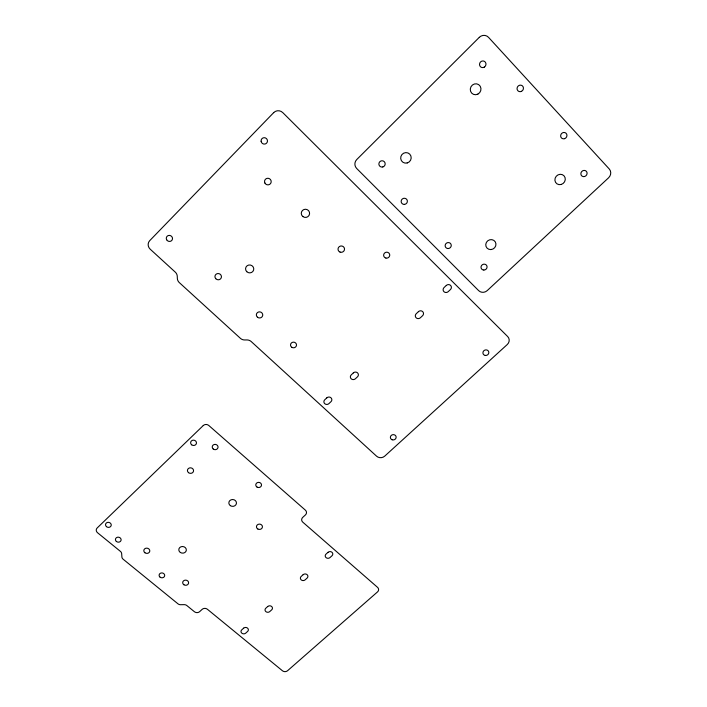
<?xml version="1.0" encoding="UTF-8"?>
<svg xmlns="http://www.w3.org/2000/svg" width="707" height="707" viewBox="0 0 707 707"><rect width="100%" height="100%" fill="white"/><g stroke="black" fill="none" stroke-linecap="round" stroke-linejoin="round"><path stroke-width="1.06" d="M273.68 112.634L149.734 240.645A6.319 5.974 28.1 0 0 150.211 249.2L175.248 272.098A6.222 5.877 22.8 0 1 177.254 276.287L177.36 278.47A6.213 5.877 21.3 0 0 179.357 282.641L240.407 338.335A6.045 5.7 8.8 0 0 244.71 339.961L246.937 339.943A6.018 5.665 7.9 0 1 251.241 341.578L376.592 456.201A5.78 5.267 -8.2 0 0 384.749 456.112L507.246 344.548A6.027 5.568 -24.4 0 0 507.679 336.559L282.782 112.616A6.522 6.416 64.6 0 0 273.68 112.634M479.311 37.33L356.752 159.543A6.354 6.275 -44 0 0 356.69 168.478L478.683 290.657A6.133 5.762 -27.8 0 0 487.229 290.595L608.55 177.828A6.496 5.974 -44.9 0 0 609.275 169.008L488.519 37.33A6.823 6.443 -64.7 0 0 479.311 37.33M203.254 425.552L97.177 527.97A3.835 3.349 11.7 0 0 97.557 532.742L120.393 551.363A3.8 3.305 10 0 1 121.666 553.696L121.887 556.904A3.791 3.296 9.5 0 0 123.159 559.228L177.952 603.805A3.712 3.199 5.4 0 0 180.612 604.706L184.191 604.653A3.703 3.19 5.1 0 1 186.851 605.554L194.425 611.732A3.694 3.182 4.4 0 0 199.639 611.652L202.175 609.337A3.694 3.182 3.9 0 1 207.39 609.257L282.491 670.802A3.597 3.058 -0.9 0 0 287.572 670.713L377.503 591.918A3.685 3.208 -6.1 0 0 377.573 587.376L302.782 522.155A3.782 3.376 -1.5 0 1 302.737 517.383L305.415 514.935A3.791 3.394 -1.3 0 0 305.371 510.136L208.795 425.49A3.924 3.588 8.4 0 0 203.254 425.552M326.82 397.855L324.743 399.808A2.943 2.731 -3.3 0 0 324.752 403.67A2.943 2.731 -3.3 0 0 328.905 403.635L330.982 401.682A2.943 2.731 -3.6 0 0 330.982 397.811A2.943 2.731 -3.6 0 0 326.82 397.855M353.341 372.907L351.238 374.887A2.961 2.766 -6.7 0 0 351.211 378.802A2.961 2.766 -6.7 0 0 355.391 378.766L357.503 376.787A2.969 2.775 -7 0 0 357.53 372.863A2.969 2.775 -7 0 0 353.341 372.907M418.429 311.663L416.246 313.722A3.022 2.863 -18.1 0 0 416.14 317.788A3.022 2.863 -18.1 0 0 420.391 317.752L422.574 315.711A3.022 2.863 -18.6 0 0 422.689 311.637A3.022 2.863 -18.6 0 0 418.429 311.663M446.294 285.46L444.076 287.537A3.058 2.89 -24 0 0 443.934 291.664A3.058 2.89 -24 0 0 448.211 291.637L450.43 289.561A3.058 2.899 -24.5 0 0 450.58 285.425A3.058 2.899 -24.5 0 0 446.294 285.46M243.632 628.169L241.75 629.866A2.74 2.351 1.5 0 0 241.847 633.189A2.74 2.351 1.5 0 0 245.727 633.127L247.609 631.439A2.74 2.351 1.5 0 0 247.512 628.108A2.74 2.351 1.5 0 0 243.632 628.169M267.714 606.526L265.797 608.25A2.757 2.386 0.4 0 0 265.876 611.617A2.757 2.386 0.4 0 0 269.774 611.564L271.682 609.849A2.757 2.386 0.3 0 0 271.612 606.473A2.757 2.386 0.3 0 0 267.714 606.526M303.135 574.694L301.182 576.452A2.784 2.439 -1.6 0 0 301.217 579.89A2.784 2.439 -1.6 0 0 305.15 579.837L307.103 578.087A2.784 2.439 -1.7 0 0 307.068 574.641A2.784 2.439 -1.7 0 0 303.135 574.694M328.013 552.335L326.033 554.111A2.801 2.466 -3.2 0 0 326.042 557.602A2.801 2.466 -3.2 0 0 330.001 557.558L331.972 555.782A2.801 2.474 -3.3 0 0 331.972 552.282A2.801 2.474 -3.3 0 0 328.013 552.335M485.249 355.444A2.996 2.775 -22.1 0 0 488.696 351.671A2.996 2.775 -22.1 0 0 483.676 350.902A2.996 2.775 -22.1 0 0 485.249 355.444M392.129 439.772A2.908 2.66 -9.6 0 0 396.132 436.882A2.908 2.66 -9.6 0 0 391.51 435.212A2.908 2.66 -9.6 0 0 392.129 439.772M291.858 347.331A3.005 2.837 1.4 0 0 296.507 345.149A3.005 2.837 1.4 0 0 292.177 342.427A3.005 2.837 1.4 0 0 291.858 347.331M385.916 258.073A3.084 2.978 -19.5 0 0 389.645 254.308A3.084 2.978 -19.5 0 0 384.502 253.115A3.084 2.978 -19.5 0 0 385.916 258.073M183.926 584.76A2.961 2.572 5.5 0 0 188.601 583.036A2.961 2.572 5.5 0 0 184.439 580.323A2.961 2.572 5.5 0 0 183.926 584.76M188.53 472.665A3.075 2.766 8.1 0 0 193.524 471.145A3.075 2.766 8.1 0 0 189.449 467.954A3.075 2.766 8.1 0 0 188.53 472.665M144.908 552.741A3.005 2.625 8.5 0 0 149.76 551.292A3.005 2.625 8.5 0 0 145.739 548.27A3.005 2.625 8.5 0 0 144.908 552.741M257.816 528.995A3.005 2.669 1.8 0 0 262.447 526.918A3.005 2.669 1.8 0 0 258.082 524.382A3.005 2.669 1.8 0 0 257.816 528.995M213.249 449.016A2.925 2.66 7 0 0 218.003 447.566A2.925 2.66 7 0 0 214.15 444.509A2.925 2.66 7 0 0 213.249 449.016M116.337 541.421A2.863 2.501 10.4 0 0 121.056 540.342A2.863 2.501 10.4 0 0 117.433 537.232A2.863 2.501 10.4 0 0 116.337 541.421M160.109 577.195A2.81 2.448 7 0 0 164.66 575.843A2.81 2.448 7 0 0 160.904 573.041A2.81 2.448 7 0 0 160.109 577.195M257.083 487.114A2.872 2.589 2.5 0 0 261.51 485.099A2.872 2.589 2.5 0 0 257.33 482.634A2.872 2.589 2.5 0 0 257.083 487.114M191.668 444.809A2.934 2.66 8.9 0 0 196.431 443.36A2.934 2.66 8.9 0 0 192.543 440.284A2.934 2.66 8.9 0 0 191.668 444.809M106.448 526.635A2.881 2.519 11.4 0 0 111.185 525.54A2.881 2.519 11.4 0 0 107.535 522.402A2.881 2.519 11.4 0 0 106.448 526.635M180.365 552.467A3.774 3.314 6.4 0 0 186.321 550.258A3.774 3.314 6.4 0 0 181.01 546.767A3.774 3.314 6.4 0 0 180.365 552.467M230.376 505.655A3.818 3.42 4.1 0 0 236.447 503.384A3.818 3.42 4.1 0 0 231.136 499.778A3.818 3.42 4.1 0 0 230.376 505.655M261.113 141.285A3.235 3.173 51.2 0 0 266.247 143.468A3.235 3.173 51.2 0 0 265.478 137.945A3.235 3.173 51.2 0 0 261.113 141.285M166.693 239.823A3.155 2.996 28 0 0 172.101 240.044A3.155 2.996 28 0 0 169.397 235.387A3.155 2.996 28 0 0 166.693 239.823M246.761 271.674A4.118 3.959 13.6 0 0 253.627 270.021A4.118 3.959 13.6 0 0 248.599 265.072A4.118 3.959 13.6 0 0 246.761 271.674M302.888 216.572A4.162 4.092 5.3 0 0 309.56 213.912A4.162 4.092 5.3 0 0 303.86 209.546A4.162 4.092 5.3 0 0 302.888 216.572M257.436 317.196A3.217 3.058 7.9 0 0 262.695 315.543A3.217 3.058 7.9 0 0 258.506 312.008A3.217 3.058 7.9 0 0 257.436 317.196M264.931 183.095A3.358 3.296 30.8 0 0 270.71 183.352A3.358 3.296 30.8 0 0 267.971 178.261A3.358 3.296 30.8 0 0 264.931 183.095M215.75 278.673A3.27 3.12 17.5 0 0 221.282 277.745A3.27 3.12 17.5 0 0 217.553 273.574A3.27 3.12 17.5 0 0 215.75 278.673M340.049 252.09A3.261 3.173 -8.9 0 0 344.503 248.67A3.261 3.173 -8.9 0 0 339.272 246.646A3.261 3.173 -8.9 0 0 340.049 252.09M564.619 138.66A3.288 3.058 -49.3 0 0 566.024 133.225A3.288 3.058 -49.3 0 0 560.739 135.046A3.288 3.058 -49.3 0 0 564.619 138.66M448.017 248.546A3.102 2.961 -30 0 0 450.942 244.101A3.102 2.961 -30 0 0 445.64 244.003A3.102 2.961 -30 0 0 448.017 248.546M404.342 204.411A3.146 3.058 -33.8 0 0 406.923 199.657A3.146 3.058 -33.8 0 0 401.523 199.931A3.146 3.058 -33.8 0 0 404.342 204.411M521.554 91.327A3.349 3.146 -56.5 0 0 522.137 85.644A3.349 3.146 -56.5 0 0 517.056 88.26A3.349 3.146 -56.5 0 0 521.554 91.327M484.313 67.121A3.376 3.19 -62 0 0 484.428 61.341A3.376 3.19 -62 0 0 479.523 64.355A3.376 3.19 -62 0 0 484.313 67.121M382.796 166.967A3.182 3.128 -45.1 0 0 384.29 161.682A3.182 3.128 -45.1 0 0 378.987 163.114A3.182 3.128 -45.1 0 0 382.796 166.967M483.835 270.047A3.093 2.908 -30.1 0 0 486.778 265.664A3.093 2.908 -30.1 0 0 481.52 265.567A3.093 2.908 -30.1 0 0 483.835 270.047M584.556 176.529A3.243 2.996 -44.9 0 0 586.35 171.306A3.243 2.996 -44.9 0 0 581.03 172.72A3.243 2.996 -44.9 0 0 584.556 176.529M477.87 94.128A5.55 5.285 -59 0 0 478.71 84.646A5.55 5.285 -59 0 0 470.296 89.002A5.55 5.285 -59 0 0 477.87 94.128M407.188 162.964A5.338 5.205 -47.6 0 0 409.742 154.135A5.338 5.205 -47.6 0 0 400.887 156.521A5.338 5.205 -47.6 0 0 407.188 162.964M490.852 249.58A5.196 4.905 -33.5 0 0 495.28 241.874A5.196 4.905 -33.5 0 0 486.434 242.324A5.196 4.905 -33.5 0 0 490.852 249.58M561.084 184.492A5.373 5.002 -44.1 0 0 564.009 175.804A5.373 5.002 -44.1 0 0 555.172 178.155A5.373 5.002 -44.1 0 0 561.084 184.492"/></g></svg>
